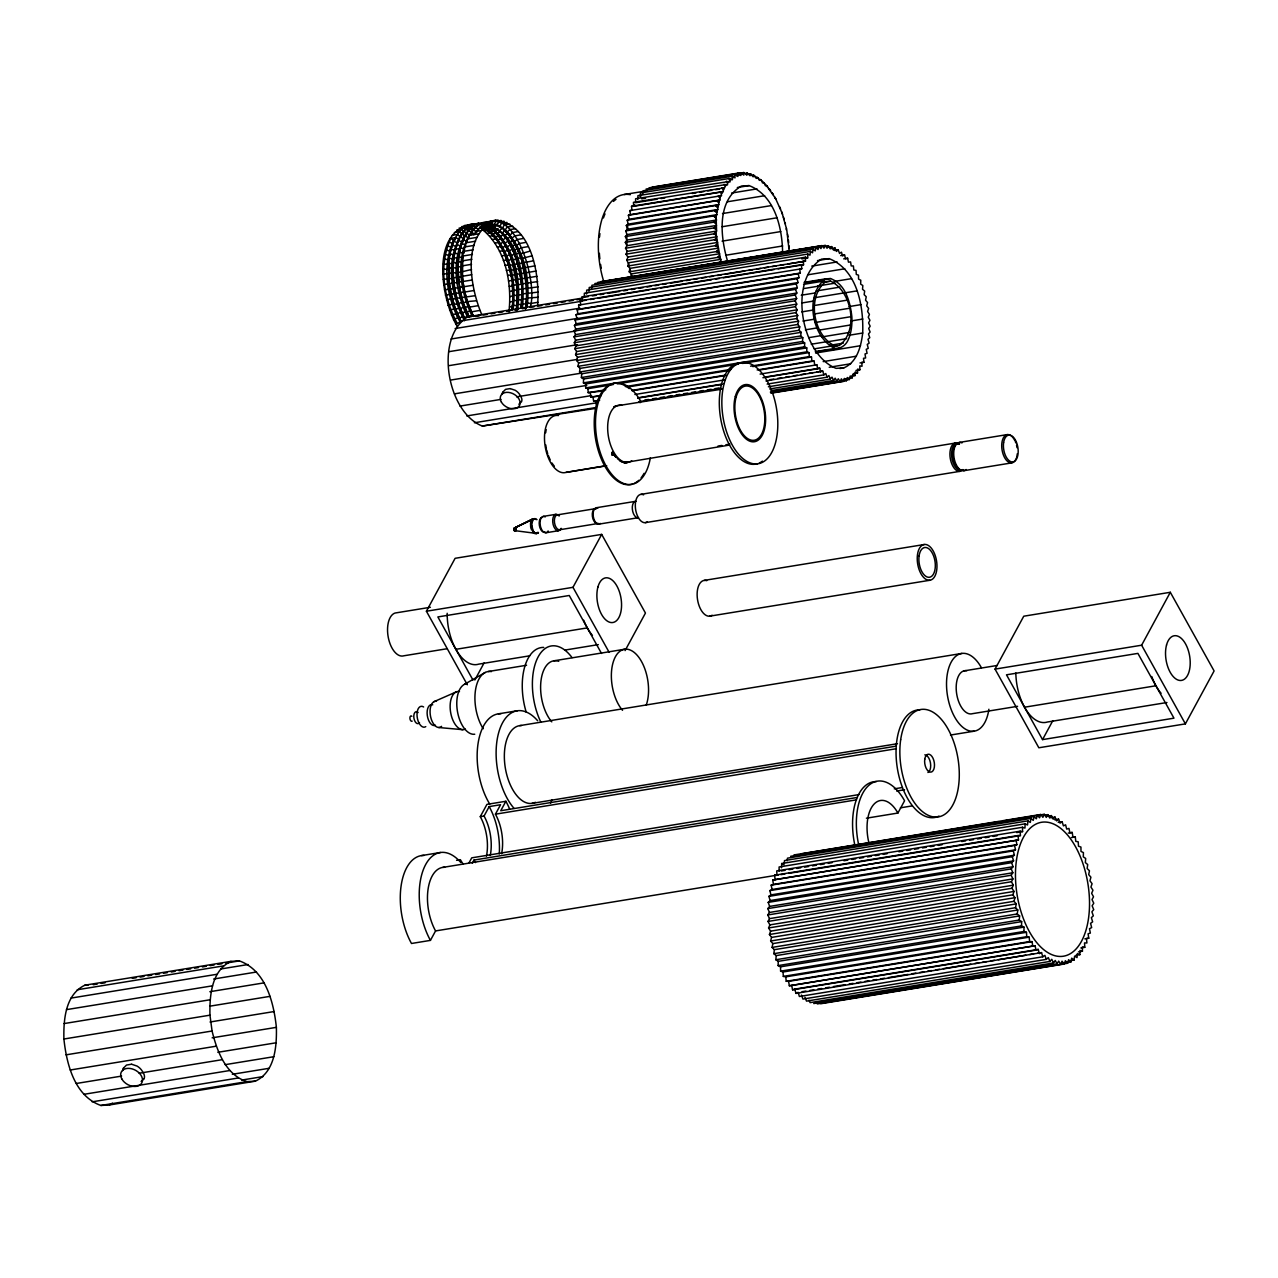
<?xml version="1.0" encoding="UTF-8"?>
<svg xmlns="http://www.w3.org/2000/svg" width="1278" height="1278" viewBox="0 0 1278 1278"><rect width="100%" height="100%" fill="white"/><g stroke="black" fill="none" stroke-linecap="round" stroke-linejoin="round"><path stroke-width="1.5" d="M626.859 237.325L626.891 245.696L625.517 248.236L627.242 251.367L626.028 254.178L627.865 257.07L626.827 260.121L629.287 265.568M534.555 518.58L515.13 527.702C511.663 528.836 517.223 532.383 515.913 529.939C515.162 532.846 511.935 528.197 514.986 527.75L532.958 518.868L537.032 519.603M63.9 1039.014C63.469 1019.908 65.274 994.556 84.875 985.194L230.935 961.375L239.401 960.896C265.776 970.385 273.7 1002.303 276.383 1027.352C276.815 1046.458 275.01 1071.811 255.408 1081.156L109.365 1104.975L100.882 1105.47C74.507 1095.981 66.584 1064.047 63.9 1039.014L209.959 1015.179C209.528 996.073 211.317 970.721 230.935 961.375M457.252 326.433C440.527 298.717 428.881 224.864 477.573 224.321M595.356 408.433L482.301 426.053C446.965 412.251 434.025 337.807 467.764 316.816L582.88 298.03M481.902 314.915C470.112 287.39 460.735 234.785 495.449 220.311C532.255 224.305 539.955 275.665 537.591 305.522M508.979 311.784C512.095 282.454 505.673 247.9 481.439 228.714L484.522 228.235M533.277 519.219L531.616 523.996L532.894 530.226A7.54 3.978 80.7 0 0 534.076 532.095C535.338 535.067 540.626 531.92 537.447 532.415M625.517 248.236L713.955 233.81L716.591 231.062L716.127 216.781L720.185 196.844L725.84 185.246L727.517 184.863L727.581 182.93L728.764 181.54L729.866 182.083L730.649 179.559L732.39 179.735L732.661 177.93L731.655 176.332L643.217 190.757L642.69 194.368M782.615 252.964C782.312 227.979 774.963 195.518 749.084 185.598L741.4 186.029C716.255 200.87 720.472 237.277 727.613 261.351M839.742 348.143L834.838 348.431C811.578 337.36 804.181 294.723 825.572 278.86L830.476 278.572C845.748 284.067 850.317 302.535 851.883 317.024C852.186 325.091 851.388 333.35 847.793 340.683C842.01 352.44 826.626 348.606 816.291 351.977M826.099 281.432C806.306 296.113 813.159 335.587 834.678 345.827L839.215 345.571C859.024 330.89 852.17 291.416 830.636 281.176L822.185 282.071M862.698 333.031C863.672 306.001 857.33 269.898 829.23 258.667L821.546 259.099C787.807 280.106 800.747 354.549 836.084 368.352L843.784 367.904C857.266 362.137 861.068 346.242 862.698 333.031L849.007 335.267M517.031 307.327L516.631 310.57L517.43 299.611L522.271 299.915L522.239 289.499L520.37 273.636L514.699 253.683L508.42 240.951L504.315 243.507L494.586 231.733L483.899 226.238C490.832 226.19 496.551 231.797 500.896 236.702L503.005 234.098C511.024 244.034 515.785 256.207 518.772 268.524C524.395 298.701 522.015 285.665 519.299 268.907C514.651 251.478 506.232 228.347 485.896 225.184C519.906 231.526 525.274 279.738 522.43 308.078L521.184 308.286L522.111 298.86L526.935 299.148L525.913 278.141L521.104 257.661L513.852 241.51M762.902 377.713L817.68 368.783L816.866 364.821L814.741 365.109L814.102 361.099L811.929 361.035L811.482 357.009L809.293 356.594L809.022 352.6L806.817 351.833L806.753 347.888L585.644 383.959L583.439 382.857L583.567 378.991L581.378 377.537L581.698 373.783L579.541 372.026L580.052 368.399L577.96 366.339L578.646 362.872L576.634 360.524L577.496 357.249L575.563 354.613L576.618 351.562L574.78 348.67L575.979 345.859L574.269 342.744L575.627 340.188L796.737 304.116L795.14 300.793L796.657 298.525L795.204 295.01L796.849 293.029L795.555 289.371L797.312 287.71L796.178 283.908L798.047 282.566L797.073 278.668L799.054 277.677L798.255 273.7L800.3 273.045L799.693 269.035L801.801 268.731L801.37 264.706L580.26 300.777L580.691 304.787L578.583 305.107L579.19 309.116L577.145 309.771L577.944 313.733L575.963 314.739L576.937 318.637L575.068 319.979L576.202 323.765L574.445 325.443L575.739 329.101L574.094 331.082L575.547 334.596L574.03 336.865L575.627 340.188M767.902 187.131L766.225 185.358L775.426 198.202L782.088 213.011L786.753 229.705L789.229 251.494M780.538 966.807L780.602 971.152L783.047 971.999L783.318 976.392L785.746 976.855L786.242 981.28L788.622 981.36L789.325 985.769L791.673 985.45L792.568 989.811L1035.995 950.113L1035.084 945.752L1032.752 946.055L1032.049 941.646L1029.653 941.566L1029.157 937.157L1026.745 936.694L1026.458 932.301L1024.029 931.454L1023.95 927.109L780.538 966.807L778.11 965.593L778.238 961.344L775.842 959.746L776.193 955.609L773.829 953.676L774.372 949.682L772.072 947.413L772.839 943.611L770.618 941.007L771.577 937.413L769.436 934.506L770.586 931.151L768.573 927.972L769.899 924.873L767.998 921.438L769.516 918.626L1012.927 878.929L1011.17 875.254L1012.847 872.762L1011.233 868.896L1013.055 866.724L1011.617 862.682L1013.566 860.845L1012.304 856.675L1014.381 855.19L1013.31 850.908L1015.483 849.806L1014.588 845.445L1016.857 844.71L1016.17 840.301L1018.502 839.95L1018.039 835.54L774.612 875.238L775.091 879.663L772.759 880.015L773.43 884.408L771.177 885.143L772.056 889.504L769.883 890.622L770.953 894.904L768.893 896.373L770.155 900.559L768.206 902.38L769.644 906.421L767.822 908.594L769.42 912.46L767.759 914.968L769.516 918.626M806.753 347.888L804.549 346.785L804.677 342.919L802.488 341.482L581.378 377.537M1023.95 927.109L1021.521 925.895L1021.665 921.63L1019.253 920.048L775.842 959.746M586.554 294.004L586.698 290.138L807.808 254.066L810.012 255.153L810.348 251.399L589.238 287.47L588.902 291.208M637.802 199.496L637.946 195.646L728.764 181.54M781.529 867.778L781.689 863.529L1025.116 823.831L1027.544 824.997L1027.911 820.875L784.5 860.589L784.245 863.337M801.785 258.891L807.664 257.932L807.808 254.066M853.608 373.575L857.522 372.936L857.666 369.07L859.87 369.805L859.822 365.875L862.027 366.259L861.787 362.265L863.944 362.297L863.513 358.287L865.637 357.968L865.014 353.958L867.075 353.303L866.26 349.341L868.241 348.335L867.267 344.437L869.152 343.095L868.002 339.309L869.775 337.648L868.465 333.973L870.11 331.992L868.657 328.478L870.174 326.209L868.577 322.887L869.951 320.331L868.225 317.216L869.439 314.404L867.602 311.512L868.641 308.461L866.708 305.825L867.586 302.567L865.557 300.202L866.244 296.736L864.152 294.675L864.663 291.049L862.522 289.291L862.842 285.537L860.653 284.099L860.781 280.233L858.576 279.115L858.496 275.169L856.292 274.403L856.036 270.409L853.832 269.993L853.385 265.984L851.212 265.904L850.573 261.91L848.464 262.182L847.634 258.22L843.72 258.859M1025.116 823.831L1024.956 828.064L1022.512 827.265L779.101 866.979L779.149 871.308M1075.916 955.321L1079.846 954.682L1080.006 950.433L1082.434 951.231L1082.386 946.902L1084.798 947.317L1084.527 942.924L1086.923 942.972L1086.444 938.547L1088.776 938.196L1088.089 933.787L1090.358 933.068L1089.479 928.707L1091.652 927.588L1090.581 923.307L1092.642 921.837L1091.38 917.652L1093.329 915.815L1091.891 911.789L1093.712 909.616L1092.115 905.751L1093.776 903.242L1092.019 899.584L1093.521 896.773L1091.636 893.338L1092.962 890.239L1090.933 887.06L1092.099 883.705L1089.958 880.798L1090.917 877.203L1088.696 874.599L1089.463 870.797L1087.147 868.513L1087.706 864.535L1085.341 862.602L1085.693 858.449L1083.297 856.867L1083.425 852.618L1080.996 851.404L1080.932 847.058L1078.488 846.212L1078.201 841.803L1075.788 841.355L1075.293 836.93L1072.897 836.85L1072.21 832.441L1069.862 832.761L1068.967 828.4L1066.699 829.087L1065.596 824.805L1063.424 825.876L1062.13 821.706L1058.216 822.361M449.616 310.33L455.016 308.509L461.086 321.273L457.364 323.558C443.562 298.078 438.306 265.361 450.846 238.379L453.594 240.456L454.856 240.248L455.016 237.708L450.575 249.242L448.29 263.172L449.632 289.1L451.949 299.515L456.597 298.285L459.856 308.701L464.361 306.976L468.227 315.73L464.425 317.807L458.131 303.797L454.313 288.349L452.716 272.565L453.466 257.549L457.987 240.472L462.572 242.085L464.377 236.174L468.371 230.232L473.004 225.902L478.643 223.251L476.023 224.305M453.035 265.297L453.051 276.687M450.383 292.47L448.466 279.099L448.786 263.092L449.361 283.748L453.962 304.483L462.716 302.327L469.09 317.04L471.662 315.171L472.908 314.963L473.259 316.369L480.177 315.203M462.572 242.085L464.377 236.174L466.023 235.711M516.12 310.666C520.082 282.214 514.06 250.121 492.988 229.417L491.167 232.292L489.905 232.5L488.819 230.104C510.689 249.609 516.488 281.623 513.085 309.596L511.823 309.803L512.414 305.17L517.239 305.698L517.574 290.266L515.705 274.387L510.018 254.45L501.343 238.075L497.366 240.807L489.905 232.5L481.918 227.74L488.531 230.296L496.231 237.468L498.835 234.769L499.65 236.909L500.896 236.702M536.888 533.485L514.331 530.578L514.523 527.99L532.622 518.996M802.488 341.482L802.808 337.712L800.651 335.954L579.541 372.026M1019.253 920.048L1019.604 915.911L1017.24 913.962L773.829 953.676M515.785 528.645L514.762 527.862L514.699 530.146L513.868 529.779L514.73 527.99L516.056 528.549M851.052 376.243L854.966 375.604L855.301 371.866L857.522 372.936M470.687 234.96L470.959 232.261C474.25 225.695 484.298 220.982 488.276 221.797M475.831 228.379L473.515 225.823L466.789 232.931L463.163 239.625L459.968 249.689L455.751 248.395L453.594 259.099L449.297 258.236L448.434 264.466L443.45 263.939M453.275 262.166L453.466 257.549L458.275 258.332M453.978 257.469C451.485 278.013 455.272 299.26 464.425 317.807M467.253 241.318L462.668 239.705L461.182 243.555L458.147 256.798L457.396 271.815L461.294 297.982L469.09 317.04M458.099 259.865L458.163 280.92M482.812 222.564C457.828 235.631 459.425 275.074 466.917 299.963M512.159 309.723C514.714 288.732 511.344 266.878 502.03 247.852M520.993 308.27L522.095 288.956L538.118 286.879M521.504 308.19L521.759 303.653L526.584 304.18L526.776 288.189M525.849 307.519L526.776 298.093L538.262 297.263M525.466 309.132C529.396 281.703 523.676 251.622 505.05 230.423L501.839 233.363M526.185 307.423L526.44 302.886L530.753 303.493L537.958 302.279M527.111 307.311C530.29 280.601 525.322 249.194 505.05 230.423M530.354 306.752C538.725 279.658 510.369 187.131 473.723 234.657M627.786 226.669L627.466 229.273L625.693 230.935L627.003 234.609L625.357 236.574L626.811 240.088L625.293 242.357L626.891 245.696L716.591 231.062M630.805 277.518L631.316 273.907L629.207 271.831L629.91 268.38L627.881 266.016L628.76 262.741L718.46 248.108L721.143 262.453M800.651 335.954L801.162 332.328L799.069 330.267L577.96 366.339M1017.24 913.962L1017.799 909.984L1015.499 907.7L772.072 947.413M591.426 288.876L591.954 285.266L813.064 249.194L815.22 250.919L815.923 247.485L594.813 283.556M813.064 249.194L812.536 252.804L810.348 251.399M844.423 379.087L852.25 377.809L852.777 374.198L854.966 375.604M787.104 860.813L787.488 858.161L1030.899 818.463L1033.279 820.364L1034.062 816.578L790.635 856.276M1030.899 818.463L1030.324 822.425L1027.911 820.875M1070.117 960.689L1074.047 960.05L1074.622 956.072L1077.034 957.621L1077.402 953.5L1079.846 954.682M515.513 527.814C514.699 527.063 513.804 531.201 515.977 529.523M444.009 259.083L448.913 259.849L450.064 253.587L453.067 254.865L454.313 254.657L454.744 252.82L457.748 254.098L458.994 253.907L458.914 252.133L463.674 253.14L464.633 248.938L459.92 247.708L459.968 249.689M458.514 256.846L458.994 253.907M784.261 219.784L783.446 217.1M785.059 222.644L785.443 224.001M786.178 229.705L786.433 228.315M472.429 254.45L462.828 256.031L462.492 276.815L452.987 277.789L455.351 293.589L460.064 292.598L462.796 303.03L467.397 301.56L472.908 314.963M782.535 214.337L781.593 211.749M787.983 236.909L787.536 234.082M799.069 330.267L799.756 326.817L797.744 324.452L798.606 321.177L796.673 318.541L797.728 315.49L795.89 312.615L797.105 309.803L795.379 306.672L796.737 304.116M1015.499 907.7L1016.266 903.897L1014.029 901.294L1014.988 897.699L1012.863 894.808L1014.013 891.437L1011.984 888.258L1013.326 885.175L1011.425 881.74L1012.927 878.929M646.077 189.048L734.515 174.623L735.074 177.866L731.655 176.332L733.987 176.987M843.528 380.477L849.391 379.518L850.11 376.083L852.25 377.809M1063.04 963.213L1070.9 961.935L1071.683 958.149L1074.047 960.05M788.686 242.724L788.382 239.897M780.57 209.081L779.532 206.605M444.808 254.418L449.648 255.424L451.086 249.162L455.287 250.456C457.764 239.897 462.987 227.947 473.962 224.001C465.847 226.557 459.153 234.577 457.891 242.836L453.323 241.222M454.649 253.268L455.751 248.395M460.431 247.628L457.891 266.591L460.016 292.822L464.745 291.831L467.476 302.279L473.259 316.369M789.117 248.539L788.941 245.711M490.017 222.021L484.873 222.867L484.138 225.966L486.63 224.944L487.477 221.797L498.276 220.151M652.163 187.147L740.601 172.722L741.336 174.016L740.809 175.533L737.518 173.409L737.885 176.46L734.515 174.623L736.831 175.437M597.816 282.342L818.926 246.271L818.032 249.529L815.923 247.485M771.64 392.777L846.403 380.732L847.298 377.489L849.391 379.518M817.281 1003.933L1067.609 963.261L1068.584 959.682L1070.9 961.935M514.299 528.757C516.424 533.182 512.079 529.715 515.913 529.939M515.05 530.865L514.539 529.619M513.724 529.523L514.523 527.99M451.006 249.897C453.578 238.299 461.214 224.065 474.761 224.017M465.032 247.612L465.831 244.977L461.677 243.475L461.15 245.743L459.904 245.951L457.013 244.242L456.486 246.51L451.821 245.088M718.46 248.108L715.904 232.34M600.9 281.639L822.01 245.584L820.955 248.603L818.926 246.271M770.906 393.241L843.304 381.435L844.375 378.4L846.403 380.732M793.926 854.95L1040.755 814.469L1039.589 817.808L1037.353 815.236L1036.362 818.815L1034.062 816.578M820.78 1003.741L1064.191 964.027L1065.373 960.689L1067.609 963.261M492.957 221.046L491.822 224.225L487.94 224.577C496.791 222.739 504.954 228.666 510.257 235.184L512.35 232.564L518.245 231.574M514.203 528.868L514.459 530.642L515.561 529.875M776.018 199.336L774.787 197.131M649.064 187.834L743.78 172.53L743.812 175.118L740.601 172.722L742.837 173.808M604.079 281.464L825.189 245.392L823.959 248.188L822.01 245.584M1003.038 821.003L1044.254 814.278L1042.896 817.345L1040.755 814.469M489.25 223.65L487.845 226.781L486.583 226.973M453.594 240.456C441.629 266.112 446.661 297.247 459.824 321.481M532.319 519.188L530.849 521.36L531.952 521.664M492.078 224.88L490.528 227.947L489.282 228.139M496.759 224.113L495.209 227.18L493.963 227.388M634.623 204.448L633.68 206.317L631.524 206.285L631.955 210.295L629.83 210.598L630.453 214.608L628.393 215.279L629.191 219.241L627.226 220.247L628.201 224.129L626.316 225.471L627.466 229.273L717.166 214.64M467.333 684.768L426.405 611.235L455.112 558.31L601.682 534.396L645.454 613.057L625.086 650.614M474.841 680.008L484.09 662.931M426.405 611.235L572.975 587.321L601.682 534.396M486.455 856.132A34.825 18.403 80.7 0 0 480.272 816.658L486.934 804.373L505.88 801.274A54.427 28.771 80.7 0 1 509.634 809.054M490.257 855.509A34.825 18.403 80.7 0 0 484.058 816.035L489.186 806.594L500.561 804.725L495.433 814.182A34.825 18.403 80.7 0 1 501.615 853.656M469.186 862.57L471.742 857.842L858.896 794.612M424.072 855.445A54.427 28.771 80.7 0 0 401.1 885.942A54.427 28.771 80.7 0 0 411.484 943.483L430.43 940.384L435.558 930.927A39.362 20.799 80.7 0 1 428.05 889.328A39.362 20.799 80.7 0 1 444.664 867.283M472.285 863.209L473.994 860.062L857.346 797.456M505.88 801.274L500.752 810.731L895.894 746.192M866.404 818.192L897.907 813.048L904.568 800.763A54.427 28.771 80.7 0 0 868.401 785.714A54.427 28.771 80.7 0 0 858.417 843.544M995.051 669.113L1023.758 616.204L1170.313 592.289L1214.1 670.95L1185.393 723.875L1038.838 747.774L995.051 669.113L1141.621 645.214L1170.313 592.289M1042.544 739.611L1173.955 718.172L1137.899 653.393L1006.489 674.816L1042.544 739.611L1052.737 720.824M746.352 174.367L750.282 173.728L750.777 174.639L750.01 175.757L747.023 172.865L746.895 175.198L743.78 172.53L745.969 173.76M847.634 258.22L845.573 258.859L844.582 254.977L842.601 255.935L841.435 252.149L839.55 253.459L838.224 249.817L836.435 251.446L834.965 247.948L833.304 249.897L831.69 246.59L830.157 248.827L828.432 245.727L827.042 248.267L825.189 245.392M770.362 392.122L836.898 381.275L838.272 378.751L840.125 381.611L841.355 378.831L843.304 381.435M1062.13 821.706L1060.053 823.144L1058.599 819.134L1056.634 820.923L1055.021 817.073L1053.184 819.23L1051.411 815.588L1049.733 818.048L1047.816 814.645L1046.299 817.425L1044.254 814.278M813.719 1003.565L1057.13 963.852L1058.663 961.072L1060.692 964.235L1062.05 961.168L1064.191 964.027M490.225 227.308L487.285 230.503M494.89 226.557L491.95 229.736M463.323 233.826L462.077 234.034C444.712 259.594 450.719 294.867 464.505 320.714M463.69 230.998L466.742 233.267C450.064 257.469 455.208 290.713 466.981 315.938M472.668 232.308L471.422 232.516C454.728 256.702 459.872 289.946 471.662 315.171M469.553 235.328L471.47 232.165L474.122 234.401L477.349 231.542M497.669 228.65L494.586 231.733L493.5 229.337M502.35 227.899L499.267 230.967M502.733 392.202L505.593 389.343L510.162 388.592M123.375 1068.2L126.522 1065.053L131.554 1064.223M771.017 390.637L833.623 380.429L835.157 378.176L836.898 381.275M808.942 1000.195L810.124 1002.623L1053.535 962.925L1055.229 960.449L1057.13 963.852M495.704 231.941L492.477 234.896M500.369 231.174L497.158 234.13L496.199 231.861M144.015 1078.776L141.139 1081.444M719.242 263.092L720.76 261.079M515.753 528.022L513.964 528.693L514.299 530.514M773.462 194.911L772.152 192.882M514.347 528.213L514.187 530.354M719.274 255.472L717.661 257.405L629.207 271.831M766.465 185.47L765.426 185.789L764.196 183.058L762.455 182.866L761.864 180.965L760.346 179.735L759.404 180.39L757.966 177.993L756.288 178.377L753.557 175.086L753.157 176.827L750.282 173.728L752.343 175.166M769.691 388.959L830.349 379.055L832.01 377.122L833.623 380.429M804.9 997.287L806.514 1001.121L1049.941 961.423L1051.762 959.283L1053.535 962.925M718.028 249.753L716.335 251.59L627.881 266.016M641.396 195.47L640.166 196.716L640.502 192.962L728.939 178.537L731.288 179.032M717.054 243.954L715.265 245.68L626.827 260.121M768.397 386.771L827.106 377.202L828.879 375.572L830.349 379.055M801.482 995.051L802.935 999.076L1046.347 959.379L1048.311 957.573L1049.941 961.423M716.335 238.139L714.466 239.753L626.028 254.178M446.581 300.362C458.211 292.646 452.316 323.542 462.301 316.688L463.563 316.497L463.914 317.887M767.135 384.103L823.879 374.853L825.78 373.543L827.106 377.202M792.568 989.811L794.836 989.124L795.938 993.405L798.111 992.335L799.389 996.489L1042.816 956.791L1044.893 955.353L1046.347 959.379M715.76 226.589L713.731 227.931L625.293 242.357M518.868 404.247L521.488 401.819A10.687 6.757 21.3 0 0 520.609 396.196A10.687 8.099 37 0 0 515.178 390.269L510.321 388.64M109.365 1104.975L112.416 1103.154M715.872 220.966L713.795 222.148L625.357 236.574M464.537 684.289L485.225 672.468M513.996 528.693L515.529 530.833M765.953 380.972L822.728 371.067L823.879 374.853M795.938 993.405L1041.538 952.621L1042.816 956.791M716.287 215.471L625.693 230.935M535.067 519.251L535.977 518.836M434.057 701.638L455.974 692.021M533.405 260.808L508.692 265.6L503.772 252.085L497.366 240.807M738.333 174.83L739.786 174.367M716.958 210.183L626.316 225.471M514.507 528.629L515.545 528.437M534.364 518.9L535.258 518.596M770.746 190.837L769.372 188.984M717.916 205.103L627.226 220.247M817.68 368.783L819.741 368.16L820.732 372.042M1035.995 950.113L1038.263 949.41L1039.349 953.692M536.616 533.293L538.166 532.846M719.578 256.862L717.661 257.405L719.961 258.236M719.131 200.311L628.393 215.279M473.467 224.097L478.93 223.331M478.132 223.331L486.423 222.883M718.284 251.159L716.335 251.59L718.603 252.549M535.977 533.613L537.559 533.261M504.059 221.206L498.596 222.132L497.19 225.248L490.576 224.417M506.967 222.42L501.439 223.362L499.89 226.414L495.944 225.455M509.874 224.081L504.251 225.024L502.558 228.011L498.628 226.621M512.734 226.174L507.015 227.133L505.193 230.008L501.311 228.203M515.529 228.682L509.73 229.657L506.503 232.612L503.931 230.216M520.865 234.848L514.874 235.871L511.392 238.523L505.561 230.328M523.373 238.475L517.27 239.513L513.676 241.989L511.392 238.523M525.721 242.421L519.523 243.475L515.817 245.759L510.705 236.542L506.711 239.274L506.024 237.309L503.292 239.833L502.046 240.04L501.343 238.075M527.926 246.67L521.616 247.724L517.798 249.801L515.354 244.146L512.382 246.319L511.136 246.51L510.178 244.993L506.455 247.277L503.74 241.718L499.65 244.274L499.075 242.469L494.937 243.124M529.955 251.159L519.619 254.098L517.446 248.411L514.379 250.36L512.27 249.258L508.452 251.335L506.008 245.68L501.791 248.044L499.075 242.469M531.792 255.888L521.264 258.619L519.379 252.916L510.273 255.632L508.101 249.929L503.772 252.085L503.42 250.696L499.49 251.303M534.827 265.872L509.954 270.425L508.612 264.881L504.986 265.441M536.009 271.048L510.992 275.377L509.938 269.962L506.392 270.505M536.952 276.304L508.532 280.936M537.655 281.591L521.744 283.908L521.871 294.835L517.542 294.707L517.59 300.665L512.75 300.378L512.558 306.464L509.539 306.928M538.326 292.103L522.223 293.94L521.871 294.835M495.449 220.311L490.193 221.19L489.202 224.369L485.384 225.152L486.63 224.944M501.152 220.455L495.768 221.35L494.506 224.513L493.244 224.72M471.726 274.722L462.348 276.272L462.876 281.543L464.697 292.055L473.819 290.537M472.173 279.994L443.738 284.627M472.876 285.282L444.456 289.914M475.017 295.713L456.597 298.285M476.422 300.777L467.397 301.56M478.052 305.698L469.202 307.167L467.78 306.416L464.537 307.934L464.361 306.976M479.889 310.426L471.135 311.88L470.879 310.698L469.633 310.905L466.47 312.647L466.214 311.465L464.952 311.672L461.789 313.414L459.697 307.742L455.687 309.372L455.016 308.509M558.518 415.542A28.947 15.304 80.7 0 0 544.955 444.952A28.947 15.304 80.7 0 0 566.074 472.381L604.75 465.911M624.079 462.684L729.482 445.064M482.349 224.385L487.477 223.538M479.969 226.334L485.049 225.503M477.716 228.714L482.78 227.883M464.601 246.958L474.282 245.36M473.243 249.785L463.579 251.367L463.674 253.14M471.87 259.306L462.316 260.888L462.46 262.182L457.636 261.655L457.78 262.948L456.534 263.156L453.466 262.325L451.853 263.907L448.786 263.092M471.566 264.322L462.061 265.904L462.221 266.958L457.38 266.671L457.54 267.725L448.035 268.188L448.195 269.243L446.949 269.45L443.146 268.971M471.518 269.482L460.975 272.054L443.083 274.115M624.159 194.528L646.908 190.805M480.193 223.634L482.892 226.174M468.323 226.669L471.151 229.145M641.7 198.857L645.614 198.218M465.943 228.618L468.882 231.014M470.624 227.867L473.563 230.248M475.288 227.101L478.228 229.481M488.579 225.487L489.825 225.279M491.263 226.222L492.509 226.014M657.1 199.208L635.645 202.707L635.597 198.761L726.399 184.495M660.998 198.569L664.895 197.93M692.197 193.473L696.095 192.85M699.993 192.211L703.89 191.572M707.804 190.933L711.702 190.294M715.6 189.671L719.498 189.032M468.371 230.232L471.422 232.516M473.052 229.481L476.103 231.749M737.342 187.515L749.084 185.598M484.602 228.906L485.864 228.698M452.268 235.296L457.444 234.465L460.096 236.686M461.614 233.778L464.761 235.919M466.278 233.011L469.441 235.152M475.64 231.494L480.688 230.663M631.524 206.285L722.31 191.668M723.396 191.684L633.68 206.317L633.441 202.323L724.243 187.882M496.631 228.97L497.877 228.762M450.351 238.459L455.527 237.628L459.521 239.497M459.697 236.941L461.342 236.478M469.042 235.408L478.771 233.826M731.575 193.042L757.007 188.888M629.83 210.598L721.655 195.662M464.202 238.73L460.208 236.861M468.882 237.964L464.873 236.095M467.333 238.938L477.061 237.357M453.227 243.603L448.642 241.989M630.453 214.608L720.153 199.975M496.231 237.468L494.969 237.676L494.155 235.535L489.825 236.222M510.257 235.184L508.995 235.376L507.67 233.331L504.331 236.142L503.5 234.018M465.847 242.804L475.56 241.207M727.454 201.764L764.627 195.71M451.805 247.277L447.14 245.839M629.191 219.241L718.907 204.608M513.101 240.184L508.995 242.74L508.42 240.951M450.607 251.223L445.846 249.993M628.201 224.129L717.901 209.496M450.064 253.587L449.648 255.424M449.297 258.236L448.913 259.849M458.147 256.798L462.94 257.565M722.501 213.554L771.433 205.566M627.003 234.609L716.702 219.976M626.811 240.088L716.511 225.455M501.519 255.808L505.353 255.217L505.609 256.399L510.018 254.45L511.919 260.137L521.104 257.661L521.264 258.619M722.134 226.733L776.928 217.803M453.147 278.348L443.29 279.355M627.242 251.367L716.942 236.734M722.07 241.159L780.778 231.574M627.865 257.07L717.581 242.437M455.383 293.365L445.399 295.17M509.842 301.896L512.909 301.432L512.382 285.441L521.36 284.291M719.61 253.747L629.91 268.38L630.565 271.16M725.936 255.217L782.679 245.967M509.89 296.752L514.123 295.266L517.702 295.506L517.414 289.707L522.095 288.956M721.016 259.274L631.316 273.907L632.099 276.623M453.962 304.483L451.933 299.036M660.279 272.709L664.209 272.07M668.138 271.431L672.068 270.792M675.998 270.153L679.944 269.514M683.874 268.859L687.804 268.22M697.628 266.623L701.558 265.984M705.488 265.345L709.418 264.706M713.348 264.051L717.277 263.412M824.518 246.366L828.432 245.727M827.777 247.229L831.69 246.59M831.051 248.587L834.965 247.948M834.31 250.456L838.224 249.817M807.664 257.932L805.444 257.197L584.334 293.269L584.381 297.215L588.295 296.576M521.903 304.947L518.341 304.196L517.079 304.404L517.239 305.698M580.26 300.777L582.433 300.809L582.193 296.831L805.491 261.143L805.444 257.197M592.209 295.937L596.123 295.298M600.037 294.659L603.951 294.02M607.865 293.381L619.606 291.464M623.52 290.825L627.434 290.186M631.348 289.547L635.262 288.908M639.176 288.269L643.09 287.63M647.003 286.991L650.917 286.352M654.831 285.713L658.745 285.074M662.659 284.435L666.573 283.796M670.487 283.157L682.228 281.256M686.142 280.617L690.056 279.978M693.97 279.339L697.884 278.7M701.798 278.061L705.696 277.422M709.609 276.783L713.523 276.144M717.437 275.505L721.351 274.866M725.265 274.227L744.834 271.032M748.748 270.393L752.662 269.754M756.576 269.115L760.49 268.476M764.404 267.837L768.318 267.198M772.231 266.559L776.145 265.936M780.059 265.297L783.973 264.658M787.887 264.019L805.491 261.143M840.668 255.6L844.582 254.977M516.504 309.036L517.75 308.845C520.753 283.732 516.616 255.52 499.666 235.871M475.464 316.369L479.362 315.73M483.26 315.107L487.158 314.468M491.071 313.829L494.969 313.19M498.867 312.551L502.765 311.912M506.679 311.273L510.577 310.65M514.475 310.011L518.373 309.372M522.287 308.733L526.185 308.094M530.082 307.455L533.98 306.832M537.894 306.193L541.792 305.554M545.69 304.915L549.588 304.276M553.502 303.637L557.4 303.014M561.298 302.375L565.196 301.736M569.109 301.097L573.007 300.458M576.905 299.819L580.803 299.18M817.505 260.584L829.23 258.667M582.433 300.809L586.346 300.17M590.26 299.531L594.174 298.892M598.088 298.269L648.952 289.962M652.866 289.323L656.78 288.684M660.694 288.045L711.574 279.754M715.488 279.115L719.402 278.476M723.316 277.837L774.196 269.53M778.11 268.891L803.542 264.754L803.303 260.76M460.831 320.954L581.794 301.225M811.754 266.112L837.154 261.958M578.583 305.107L801.801 268.731M455.128 328.526L579.988 308.158M579.19 309.116L800.3 273.045M577.145 309.771L798.255 273.7M807.632 274.834L844.774 268.779M577.944 313.733L799.054 277.677M575.963 314.739L797.073 278.668M451.038 339.005L577.848 318.318M576.937 318.637L798.047 282.566M804.07 282.358L825.572 278.86M575.068 319.979L796.178 283.908M805.06 282.726L830.476 278.572M803.574 284.371L821.163 281.495M822.792 282.454L830.636 281.176M833.975 281.495L851.579 278.636M576.202 323.765L797.312 287.71M574.445 325.443L795.555 289.371M817.664 286L835.317 283.125M803.846 288.556L817.537 286.32M575.739 329.101L796.849 293.029M816.259 290.985L839.806 287.135M574.094 331.082L795.204 295.01M448.85 351.69L575.659 331.002M801.242 295.234L814.933 292.997M575.547 334.596L796.657 298.525M574.03 336.865L795.14 300.793M814.39 297.742L843.815 292.95M843.4 293.093L857.075 290.873M801.801 302.982L813.527 301.065M574.269 342.744L795.379 306.672M815.668 305.282L847.058 300.17M448.706 365.684L577.48 344.677M575.979 345.859L797.105 309.803M574.78 348.67L795.89 312.615M801.721 311.896L813.447 309.979M849.183 306.56L860.925 304.643M576.618 351.562L797.728 315.49M814.006 314.037L849.311 308.286M575.563 354.613L796.673 318.541M577.496 357.249L798.606 321.177M802.935 321.066L814.661 319.149M450.623 380.077L577.432 359.39M576.634 360.524L797.744 324.452M815.14 322.519L850.445 316.768M578.646 362.872L799.756 326.817M851.1 320.938L862.842 319.037M805.38 329.836L817.105 327.919M580.052 368.399L801.162 332.328M818.974 330.139L850.365 325.011M454.473 393.848L581.282 373.16M581.698 373.783L802.808 337.712M808.894 337.632L820.62 335.715M821.61 336.961L849.071 332.488M583.567 378.991L804.677 342.919M811.258 344.229L824.949 341.993M827.042 341.865L846.659 338.67M583.439 382.857L804.549 346.785M829.566 345.364L843.304 343.127M459.968 406.084L500.976 399.391M516.679 396.835L586.794 385.397M814.15 348.878L829.789 346.322M833.336 346.53L837.25 345.891M585.644 383.959L585.707 387.905L806.817 351.833M585.707 387.905L587.912 388.672L613.36 384.518M617.274 383.879L738.588 364.086M742.502 363.447L809.022 352.6M815.3 351.626L834.838 348.431M815.54 353.047L860.509 345.715M587.912 388.672L588.184 392.666L605.788 389.79M625.357 386.595L731.016 369.358M750.585 366.179L809.293 356.594M588.184 392.666L604.079 390.844M627.546 387.026L729.307 370.428M752.79 366.594L811.482 357.009M466.758 415.941L591.618 395.573M590.372 393.081L590.819 397.107L600.612 395.509M631.923 390.397L725.84 375.077M757.151 369.965L811.929 361.035M590.819 397.107L600.82 395.892M632.131 390.78L726.048 375.46M759.324 370.045L814.102 361.099M823.192 361.61L856.42 356.195M592.992 397.17L593.631 401.164L599.67 400.254M634.894 394.503L724.898 379.822M760.122 374.087L816.866 364.821M474.378 422.762L597.289 402.698M637.77 397.841L721.91 384.119M764.963 377.09L819.741 368.16M637.658 398.145L721.798 384.422M829.214 367.265L850.717 363.767M860.03 362.936L863.944 362.297M482.301 426.053L595.468 407.602M644.655 400.11L648.569 399.471M652.483 398.832L656.397 398.193M660.311 397.554L664.225 396.931M668.138 396.292L672.052 395.653M675.966 395.014L679.88 394.375M683.794 393.736L687.708 393.097M691.622 392.458L695.536 391.819M699.449 391.18L703.363 390.541M707.277 389.902L711.191 389.263M715.105 388.624L719.019 387.985M769.883 379.694L773.797 379.055M777.711 378.416L781.625 377.777M785.539 377.138L789.453 376.499M793.366 375.86L797.28 375.221M801.194 374.582L805.108 373.943M809.022 373.304L812.936 372.665M816.85 372.026L822.728 371.067M839.87 368.543L843.784 367.904M638.76 401.723L720.952 388.32M855.956 370.444L859.87 369.805M771.129 392.298L775.043 391.659M794.596 388.464L798.51 387.825M802.424 387.186L806.338 386.547M810.252 385.908L814.166 385.269M818.08 384.63L821.994 383.991M825.907 383.352L829.821 382.713M833.735 382.074L837.649 381.435M611.858 453.067L613.12 452.859L613.248 454.968L611.986 455.16L611.954 452.652L613.12 452.859M717.996 446.07L721.926 445.431M725.856 444.792L729.786 444.153M566.074 472.381L606.715 465.751M624.127 462.908L627.993 462.285A28.947 15.304 80.7 0 1 623.984 462.508M640.901 494.362L955.513 443.035M959.299 442.428L1007.32 434.584M543.294 516.392L555.914 514.331M596.347 507.733L635.517 501.343M557.304 514.874L595.213 508.692M559.636 529.763L597.545 523.581M545.85 532.782L558.486 530.721M598.919 524.124L638.089 517.734M645.342 522.654L959.954 471.342M963.74 470.719L1011.745 462.892M430.398 607.274L395.11 613.025A21.87 11.55 80.7 0 0 388.368 637.882A21.87 11.55 80.7 0 0 403.848 655.79L446.981 648.745M704.194 580.404L924.298 544.508M455.879 649.32L587.289 627.897M709.801 616.156L929.889 580.26A18.1 9.553 80.7 0 0 933.899 552.288A18.1 9.553 80.7 0 0 917.492 554.588A18.1 9.553 80.7 0 0 929.889 580.26M529.667 655.822L478.675 664.145A42.222 22.301 80.7 0 1 447.188 613.28M564.956 650.071L598.312 644.623M488.228 671.525L526.568 665.263M553.933 660.806L624.686 649.24M498.436 713.843L517.382 710.744M519.731 725.632L961.903 653.425M963.756 670.918L997.08 665.487M1017.576 706.319L972.494 713.667A21.87 11.55 80.7 0 1 956.535 692.948A21.87 11.55 80.7 0 1 966.775 670.742M1024.525 707.213L1155.919 685.775M531.92 803.399L897.46 743.7M950.512 735.042L974.092 731.192M1166.942 702.517L1047.305 722.038A42.222 22.301 80.7 0 1 1015.834 672.963M480.272 816.658L484.058 816.035M495.433 814.182L896.341 748.716M421.548 855.589L440.511 852.49M456.581 860.318L460.384 859.695A34.825 18.403 80.7 0 0 463.147 864.008M894.28 788.846L902.14 787.552M896.661 791.034L904.52 789.756M442.843 867.395L856.484 799.836M900.415 807.824L912.204 805.891M800.827 853.976L999.108 821.642M1043.886 815.284L1047.816 814.645M1047.481 816.227L1051.411 815.588M1051.091 817.728L1055.021 817.073M1054.669 819.773L1058.599 819.134M1022.512 827.265L1022.576 831.611L1020.148 831.179L776.736 870.893L776.992 875.286L774.612 875.238M781.114 870.989L785.043 870.35M788.973 869.711L792.887 869.072M796.817 868.433L800.747 867.794M804.677 867.155L808.591 866.5M812.52 865.861L816.45 865.222M820.38 864.583L824.294 863.944M828.224 863.305L832.154 862.666M843.927 860.749L847.857 860.11M851.787 859.455L855.717 858.816M859.631 858.177L863.561 857.538M867.49 856.899L871.42 856.26M875.334 855.621L879.264 854.982M883.194 854.343L887.124 853.704M898.897 851.771L902.827 851.132M906.757 850.493L910.671 849.854M914.601 849.215L918.531 848.576M922.46 847.937L926.374 847.298M930.304 846.659L934.234 846.02M938.164 845.365L942.094 844.726M961.711 841.531L965.641 840.892M969.571 840.253L973.501 839.614M977.414 838.975L981.344 838.32M985.274 837.681L989.204 837.042M993.118 836.403L997.048 835.764M1016.681 832.569L1022.576 831.611M93.342 984.715L97.24 984.076M101.138 983.453L105.036 982.814M132.289 978.357L136.187 977.734M140.085 977.095L143.983 976.456M147.881 975.817L151.762 975.194M155.66 974.555L159.558 973.916M163.456 973.277L167.354 972.638M171.236 972.015L175.134 971.376M179.032 970.737L182.93 970.098M186.828 969.475L190.71 968.836M194.607 968.197L198.505 967.558M202.403 966.935L206.301 966.296M210.183 965.657L214.081 965.018M217.979 964.379L221.877 963.756M225.775 963.117L239.401 960.896M435.558 930.927L778.286 874.967M780.922 874.647L784.852 874.008M788.782 873.353L1020.419 835.572L1020.148 831.179M77.239 989.763L223.299 965.944M220.854 968.964L248.124 964.523M772.759 880.015L1016.17 840.301M775.091 879.663L1018.502 839.95M1068.28 833.08L1072.21 832.441M70.961 998.102L217.02 974.267M773.43 884.408L1016.857 844.71M771.177 885.143L1014.588 845.445M1071.363 837.569L1075.293 836.93M213.666 979.012L256.511 972.015M772.056 889.504L1015.483 849.806M769.883 890.622L1013.31 850.908M66.472 1009.636L212.515 985.817M770.953 894.904L1014.381 855.19M768.893 896.373L1012.304 856.675M209.848 991.712L263.987 982.878M770.155 900.559L1013.566 860.845M768.206 902.38L1011.617 862.682M769.644 906.421L1013.055 866.724M767.822 908.594L1011.233 868.896M64.06 1023.582L210.103 999.763M769.42 912.46L1012.847 872.762M767.759 914.968L1011.17 875.254M209.688 1006.201L270.057 996.345M767.998 921.438L1011.425 881.74M769.899 924.873L1013.326 885.175M768.573 927.972L1011.984 888.258M210.023 1022.001L274.275 1011.521M770.586 931.151L1014.013 891.437M769.436 934.506L1012.863 894.808M771.577 937.413L1014.988 897.699M66.009 1054.845L212.068 1031.011C216.956 1050.851 225.551 1074.814 246.942 1081.635L255.408 1081.156M770.618 941.007L1014.029 901.294M772.839 943.611L1016.266 903.897M212.132 1037.832L276.383 1027.352M774.372 949.682L1017.799 909.984M70.242 1070.005L216.286 1046.187M776.193 955.609L1019.604 915.911M217.819 1052.305L276.24 1042.768M778.238 961.344L1021.665 921.63M778.11 965.593L1021.521 925.895M76.297 1083.488L121.618 1076.092M139.174 1073.232L222.356 1059.654M780.602 971.152L1024.029 931.454M783.047 971.999L1026.458 932.301M225.136 1064.67L273.827 1056.714M783.318 976.392L1026.745 936.694M785.746 976.855L1029.157 937.157M83.773 1094.335L229.832 1070.517M786.242 981.28L1029.653 941.566M788.622 981.36L1032.049 941.646M232.324 1074.287L269.323 1068.264M789.325 985.769L1032.752 946.055M791.673 985.45L1035.084 945.752M1084.846 938.835L1088.776 938.196M92.16 1101.828L238.219 1078.009M794.836 989.124L1038.263 949.41M241.622 1080.086L263.044 1076.587M100.882 1105.47L246.942 1081.635M802.041 991.696L805.971 991.057M809.901 990.402L813.814 989.763M817.744 989.124L821.674 988.485M825.604 987.846L829.518 987.207M833.448 986.568L845.221 984.651M849.151 984.012L853.081 983.357M857.011 982.718L860.941 982.079M864.855 981.44L868.784 980.801M872.714 980.162L876.644 979.523M880.558 978.884L884.488 978.245M888.418 977.606L908.051 974.395M911.965 973.756L915.895 973.117M919.825 972.478L923.754 971.839M927.684 971.2L931.598 970.561M935.528 969.922L939.458 969.283M943.388 968.628L970.865 964.155M974.794 963.516L978.724 962.877M982.638 962.238L986.568 961.583M990.498 960.944L994.428 960.305M998.342 959.666L1025.835 955.193M1029.764 954.538L1033.678 953.899M1037.608 953.26L1041.538 952.621M1080.869 947.956L1084.798 947.317M1078.504 951.87L1082.434 951.231M927.588 985.306L931.518 984.667M982.558 976.344L986.488 975.705M990.402 975.066L994.332 974.427M1037.528 967.382L1041.442 966.727M1045.372 966.088L1049.302 965.449M459.042 228.171L464.154 227.356L466.47 229.912M456.629 230.136L461.773 229.305L464.202 231.765M454.361 232.516L459.521 231.685L462.077 234.034M464.249 225.567L471.997 224.161M461.598 226.653L466.678 225.839L468.866 228.458M722.102 389.119L616.475 405.909A28.707 15.16 80.7 0 0 614.015 407.139M484.298 230.807L487.317 230.344M719.849 197.962L718.284 196.173L720.6 195.822M487.11 233.315L491.535 232.628M492.445 239.497L496.679 238.826M497.302 247.069L501.327 246.43M503.356 260.52L507.078 259.945L507.254 260.904L511.759 259.194L511.919 260.137M717.246 245.376L715.265 245.68L717.485 246.798M507.574 275.681C513.069 271.751 515.306 288.157 509.235 286.224M509.682 291.512L517.414 289.707M455.687 323.797L457.364 323.558M451.454 315.059L461.534 312.231L463.563 316.497M453.482 319.564L458.882 317.248L460.767 321.465M447.987 305.426L453.37 303.844L459.745 318.573M593.631 401.164L595.756 400.893L596.57 404.854M716.463 239.561L714.466 239.753L716.654 240.983M532.958 518.868L533.885 518.788M534.571 533.565L536.185 533.453M467.764 316.816L471.614 316.593M84.875 985.194L88.262 985.003M484.522 225.12L487.158 224.976M715.968 233.746L713.955 233.81L716.079 235.168M533.853 533.214L535.466 533.214M801.37 264.706L803.542 264.754M1018.039 835.54L1020.419 835.572M715.744 227.979L713.731 227.931L715.792 229.385M533.15 532.654L534.763 532.75M715.792 222.308L713.795 222.148L715.776 223.698M438.737 727.517L462.764 729.674M747.598 173.92L749.148 174.207M469.841 224.784L472.716 225.088M532.495 531.888L534.076 532.095M716.127 216.781L714.13 216.509L716.047 218.123M531.744 519.715L532.75 519.858M582.193 296.831L584.381 297.215M639.224 402.378L640.39 402.586M612.082 454.744L613.248 454.968M716.75 211.429L714.769 211.046L716.591 212.723M131.73 1064.27L137.065 1066.076A11.774 8.914 37 0 1 143.056 1072.593A11.774 7.444 21.3 0 1 144.095 1078.68M531.249 520.45L532.303 520.673M531.376 529.891L532.894 530.226M717.629 206.301L715.664 205.806L717.421 207.547M530.961 528.693L532.415 529.092M718.779 201.429L716.846 200.838L718.508 202.611M530.642 527.431L532.047 527.862M530.562 522.414L531.728 522.782M530.434 526.137L531.776 526.584M530.386 523.597L531.616 523.996M530.354 524.843L531.632 525.274M718.284 196.173L720.185 196.844M721.846 192.611L719.961 191.844L721.447 193.649M753.988 175.853L755.554 176.62M723.731 188.729L721.894 187.898L723.268 189.671M781.689 863.529L784.117 864.711M725.84 185.246L724.035 184.336L725.329 186.093M728.156 182.179L726.399 181.22L727.581 182.93M730.649 179.559L728.939 178.537L730.042 180.198M737.518 173.409L739.051 174.543M774.628 197.547L775.426 198.202M757.183 177.562L758.733 178.553M747.023 172.865L748.365 174M771.976 193.122L772.823 193.841M769.164 189.048L770.075 189.863M753.557 175.086L754.771 176.172M760.346 179.735L761.864 180.965M756.816 176.955L757.966 177.993M766.225 185.358L767.199 186.253M760.027 179.287L761.113 180.294M763.445 182.387L764.196 183.058M763.174 182.115L764.931 183.84M469.298 224.768L471.358 227.436M506.024 237.309L507.622 239.737M1141.621 645.214L1185.393 723.875M572.975 587.321L609.143 652.307M601.523 653.457L569.253 595.5L437.859 616.939L472.956 680.008M463.307 302.95L459.489 287.502M522.127 262.677L526.025 283.524M512.782 264.195L516.679 285.042M522.111 298.86L522.271 299.915M209.959 1015.179L212.068 1031.011M122.672 1070.613A11.774 8.914 37 0 1 123.295 1068.312M430.43 940.384A54.427 28.771 80.7 0 1 423.465 869.328A54.427 28.771 80.7 0 1 460.799 862.506M869.04 843.384A34.825 18.403 80.7 0 1 874.104 804.07A34.825 18.403 80.7 0 1 897.907 813.048M854.631 844.167A54.427 28.771 80.7 0 1 876.357 781.593M489.186 806.594A49.906 26.375 80.7 0 1 499.267 854.039M475.512 862.602A39.362 20.799 80.7 0 1 473.994 860.062M924.841 754.835A9.042 4.777 80.7 0 1 930.448 762.838A9.042 4.777 80.7 0 1 927.924 772.503M939.026 816.067A54.427 28.771 80.7 0 1 897.667 770.139A54.427 28.771 80.7 0 1 919.856 709.881M1161.079 693.267A42.222 22.301 80.7 0 1 1151.75 676.493M489.746 804.102A54.427 28.771 80.7 0 1 477.78 745.601A54.427 28.771 80.7 0 1 500.96 713.699M513.964 808.271A54.427 28.771 80.7 0 1 498.58 733.013A54.427 28.771 80.7 0 1 537.671 720.76M551.936 799.708A54.427 28.771 80.7 0 1 550.594 803.143M535.402 802.296A39.362 20.799 80.7 0 1 505.513 769.1A39.362 20.799 80.7 0 1 521.536 725.537M988.884 709.242A39.362 20.799 80.7 0 1 960.002 724.594A39.362 20.799 80.7 0 1 949.426 666.014A39.362 20.799 80.7 0 1 981.376 667.643M622.53 710.312A34.075 18.004 80.7 0 1 613.12 662.403A34.075 18.004 80.7 0 1 638.361 656.716A34.075 18.004 80.7 0 1 646.301 704.945M551.792 721.862A34.075 18.004 80.7 0 1 540.945 681.142A34.075 18.004 80.7 0 1 558.726 661.301M540.738 721.862A49.155 25.975 80.7 0 1 537.511 658.138A49.155 25.975 80.7 0 1 572.017 657.579M474.745 734.227A25.64 13.547 80.7 0 1 457.348 710.792A25.64 13.547 80.7 0 1 466.805 683.586M435.447 725.233A10.559 5.575 80.7 0 1 427.283 715.408A10.559 5.575 80.7 0 1 432.731 704.817M441.597 726.351A13.275 7.013 80.7 0 1 430.558 716.479A13.275 7.013 80.7 0 1 436.469 701.303M526.216 712.165A49.155 25.975 80.7 0 1 543.757 647.419M483.244 728.748A34.075 18.004 80.7 0 1 475.432 690.519A34.075 18.004 80.7 0 1 491.407 671.605M465.368 729.083A19.298 10.192 80.7 0 1 450.559 711.974A19.298 10.192 80.7 0 1 459.473 691.542M419.472 722.613A6.039 3.195 80.7 0 1 415.19 721.719A6.039 3.195 80.7 0 1 414.136 713.907A6.039 3.195 80.7 0 1 418.13 712.533M412.171 721.143A2.716 1.438 80.7 0 1 409.918 718.332A2.716 1.438 80.7 0 1 411.867 716.287M425.782 726.623A10.559 5.575 80.7 0 1 417.123 716.607A10.559 5.575 80.7 0 1 423.625 706.974M712.15 615.213A18.1 9.553 80.7 0 1 697.532 599.606A18.1 9.553 80.7 0 1 706.734 580.675M627.945 462.045A28.707 15.16 80.7 0 1 617.226 458.403M615.948 457.045A28.707 15.16 80.7 0 1 612.45 451.965M757.534 463.69A51.264 27.094 80.7 0 1 720.137 415.126A51.264 27.094 80.7 0 1 744.131 363.048M762.423 461.134A51.264 27.094 80.7 0 1 759.212 463.067M650.358 457.812A51.264 27.094 80.7 0 1 612.306 474.985A51.264 27.094 80.7 0 1 599.494 398.976A51.264 27.094 80.7 0 1 640.901 401.643M631.715 460.847A28.947 15.304 80.7 0 1 608.52 437.14A28.947 15.304 80.7 0 1 621.683 405.238M632.45 484.106A51.264 27.094 80.7 0 1 594.27 426.245A51.264 27.094 80.7 0 1 629.223 388.624M644.096 473.307A51.264 27.094 80.7 0 1 641.093 477.844M638.84 480.288A51.264 27.094 80.7 0 1 634.128 483.467M622.61 462.157A28.947 15.304 80.7 0 1 619.862 460.799M615.9 457.252A28.947 15.304 80.7 0 1 612.37 452.124M613.951 406.899A28.947 15.304 80.7 0 1 616.427 405.669M554.317 466.135A27.445 14.505 80.7 0 1 552.016 463.035M550.227 459.872A27.445 14.505 80.7 0 1 548.246 455.24M547.703 453.594A27.445 14.505 80.7 0 1 546.744 450.175M546.361 448.45A27.445 14.505 80.7 0 1 545.754 444.904M545.658 432.811A27.445 14.505 80.7 0 1 546.201 429.664M502.094 394.407A10.687 8.099 37 0 1 502.669 392.314M603.663 281.256A65.977 34.857 80.7 0 1 630.31 194.671M601.235 268.14A64.539 34.107 80.7 0 1 600.596 264.434M599.861 258.875A64.539 34.107 80.7 0 1 599.382 253.3M599.542 237.053A64.539 34.107 80.7 0 1 599.909 233.618M603.424 217.979A64.539 34.107 80.7 0 1 605.005 213.905M613.44 201.413A64.539 34.107 80.7 0 1 615.98 199.352M592.433 635.374A42.222 22.301 80.7 0 1 583.711 620.245M1016.409 458.003A14.33 7.572 80.7 0 1 1005.211 458.642A14.33 7.572 80.7 0 1 1003.422 437.747A14.33 7.572 80.7 0 1 1014.924 440.75M1015.387 441.805A14.33 7.572 80.7 0 1 1015.818 442.907M1016.537 445.255A14.33 7.572 80.7 0 1 1017.032 447.683M1017.272 453.77A14.33 7.572 80.7 0 1 1016.697 457.029M966.168 469.505A14.33 7.572 80.7 0 1 954.027 457.62A14.33 7.572 80.7 0 1 961.999 442.923M963.564 469.809A13.579 7.173 80.7 0 1 953.164 457.78A13.579 7.173 80.7 0 1 959.427 443.402M958.883 443.913A14.33 7.572 80.7 0 0 950.241 458.243A14.33 7.572 80.7 0 0 962.909 469.569A13.579 7.173 80.7 0 1 951.806 457.396A13.579 7.173 80.7 0 1 959.458 444.041M647.211 521.903A14.33 7.572 80.7 0 1 635.533 508.948A14.33 7.572 80.7 0 1 643.601 494.858M560.978 528.405A8.291 4.377 80.7 0 1 554.924 528.597A8.291 4.377 80.7 0 1 553.166 517.35A8.291 4.377 80.7 0 1 559.013 515.865M561.457 528.501A7.54 3.978 80.7 0 1 554.524 522.878A7.54 3.978 80.7 0 1 559.429 515.593M545.147 532.031A7.54 3.978 80.7 0 1 539.412 525.673A7.54 3.978 80.7 0 1 542.495 517.318M638.457 517.654A8.291 4.377 80.7 0 1 632.754 511.567A8.291 4.377 80.7 0 1 634.447 501.791M634.783 501.583A8.291 4.377 80.7 0 1 635.901 501.327M598.216 523.373A7.54 3.978 80.7 0 1 592.385 516.36A7.54 3.978 80.7 0 1 596.267 508.804M600.325 523.421A8.291 4.377 80.7 0 1 593.296 516.536A8.291 4.377 80.7 0 1 597.912 508.021M546.936 532.335A8.291 4.377 80.7 0 1 540.131 524.475A8.291 4.377 80.7 0 1 545.243 516.903M548.118 530.945A8.291 4.377 80.7 0 1 547.575 531.76M121.841 1078.983A11.614 8.147 28.5 0 0 140.74 1084.335A11.614 8.147 28.5 0 0 132.145 1068.887A11.614 8.147 28.5 0 0 121.841 1078.983M1016.473 860.046A67.862 35.848 80.7 0 0 1062.976 956.279A67.862 35.848 80.7 0 0 1077.977 851.42A67.862 35.848 80.7 0 0 1016.473 860.046M924.761 759.212A9.042 4.777 80.7 0 0 930.911 772.12A9.042 4.777 80.7 0 0 932.988 758.205A9.042 4.777 80.7 0 0 924.761 759.212M900.67 739.754A54.427 28.771 80.7 0 0 937.988 816.961A54.427 28.771 80.7 0 0 950.017 732.837A54.427 28.771 80.7 0 0 900.67 739.754M1166.542 644.991A22.621 11.949 80.7 0 0 1179.243 680.375A22.621 11.949 80.7 0 0 1187.789 648.873A22.621 11.949 80.7 0 0 1166.542 644.991M919.09 555.898A15.08 7.972 80.7 0 0 929.425 577.273A15.08 7.972 80.7 0 0 932.764 553.981A15.08 7.972 80.7 0 0 919.09 555.898M736.08 397.282A27.445 14.505 80.7 0 0 751.512 440.207A27.445 14.505 80.7 0 0 761.864 401.995A27.445 14.505 80.7 0 0 736.08 397.282M724.163 383.48A51.264 27.094 80.7 0 0 752.966 463.69A51.264 27.094 80.7 0 0 772.311 392.298A51.264 27.094 80.7 0 0 724.163 383.48M735.329 396.404A28.947 15.304 80.7 0 0 751.592 441.693A28.947 15.304 80.7 0 0 762.519 401.388A28.947 15.304 80.7 0 0 735.329 396.404M501.343 402.011A10.559 7.396 28.5 0 0 518.517 406.851A10.559 7.396 28.5 0 0 510.705 392.825A10.559 7.396 28.5 0 0 501.343 402.011M597.896 587.097A22.621 11.949 80.7 0 0 610.612 622.482A22.621 11.949 80.7 0 0 619.143 590.995A22.621 11.949 80.7 0 0 597.896 587.097M1003.597 442.699A13.579 7.173 80.7 0 0 1012.895 461.933A13.579 7.173 80.7 0 0 1015.898 440.974A13.579 7.173 80.7 0 0 1003.597 442.699"/></g></svg>
